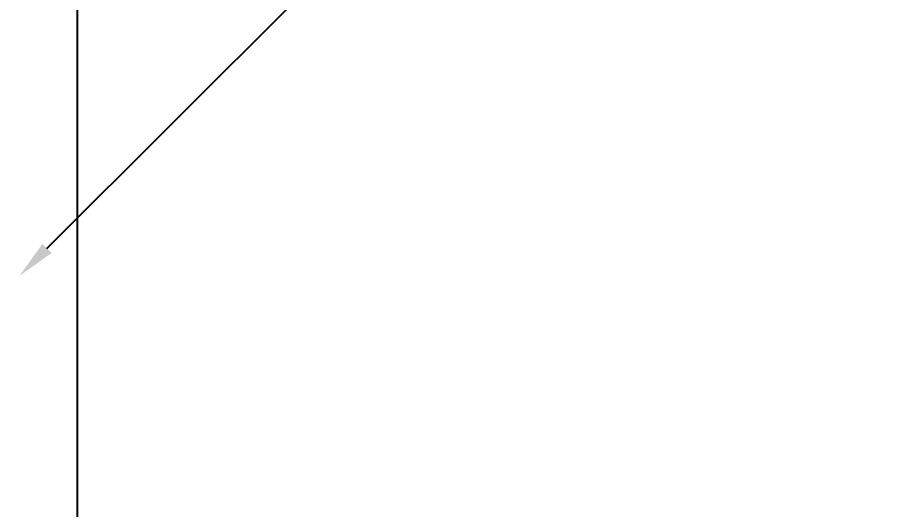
# Model space of a CAD drawing. Header units: millimetres. Extents: x 98197 to 106565, y 53890 to 60222.
# Drawn here: x 104584 to 105143, y 56028 to 56345 of the extents above; entities that cross this region are included whole.
import ezdxf

# ---------------------------------------------------------------- set-up
doc = ezdxf.new("R2010")
doc.units = ezdxf.units.MM
doc.header["$LTSCALE"] = 50
doc.header["$MEASUREMENT"] = 0
doc.linetypes.add('HIDDEN', pattern=[0.375, 0.25, -0.125])
doc.layers.get('0').update_dxf_attribs({"color": 8, "linetype": 'CONTINUOUS'})
doc.layers.add('00', color=7, linetype='HIDDEN')
doc.layers.add('36雨排水', color=3, linetype='CONTINUOUS')
doc.styles.add('CHINA', font='c2', dxfattribs={"bigfont": 'china'})

# ---------------------------------------------------------------- blocks, each defined once
blk = doc.blocks.new('1111111')
at = {"layer": '36雨排水', "linetype": 'Continuous'}
for p, q in [((4902.82, 3830.25), (4712.61, 3640.04)), ((4842.71, 3770.15), (4920.5, 3770.15)), ((4513.91, 3441.34), (4704.12, 3631.56))]:
    blk.add_line(p, q, dxfattribs=at)
at = {"layer": '36雨排水', "linetype": 'Continuous', "const_width": 5}
blk.add_lwpolyline([(4840.21, 3770.15, 1), (4845.21, 3770.15, 1)], format="xyb", close=True, dxfattribs=at)
at = {"layer": '36雨排水', "linetype": 'Continuous'}
blk.add_circle((4708.36, 3635.8), 6, dxfattribs=at)
for points in [[(4899.87, 3833.2), (4905.76, 3827.31), (4920.5, 3847.93)], [(4516.86, 3438.4), (4510.96, 3444.29), (4496.23, 3423.67)]]:
    blk.add_solid(points, dxfattribs=at)
at = {"layer": '36雨排水', "linetype": 'Continuous', "style": 'CHINA', "width": 0.8}
blk.add_text('R.P2"%%CP.V.C', height=20, dxfattribs=at).set_placement((4926.16, 3760.37))
blk = doc.blocks.new('6546786')
at = {"layer": '36雨排水', "color": 1, "linetype": 'Continuous'}
for p, q in [((95130.6, 56626.67), (94940.39, 56436.46)), ((95070.5, 56566.56), (95148.28, 56566.56)), ((94741.69, 56237.76), (94931.91, 56427.97))]:
    blk.add_line(p, q, dxfattribs=at)
at = {"layer": '36雨排水', "color": 1, "linetype": 'Continuous', "const_width": 5}
blk.add_lwpolyline([(95068, 56566.56, 1), (95073, 56566.56, 1)], format="xyb", close=True, dxfattribs=at)
at = {"layer": '36雨排水', "color": 1, "linetype": 'Continuous'}
blk.add_circle((94936.15, 56432.22), 6, dxfattribs=at)
for points in [[(95127.66, 56629.62), (95133.55, 56623.72), (95148.28, 56644.35)], [(94744.64, 56234.82), (94738.75, 56240.71), (94724.02, 56220.08)]]:
    blk.add_solid(points, dxfattribs=at)
at = {"layer": '36雨排水', "color": 1, "linetype": 'Continuous', "style": 'CHINA', "width": 0.8}
blk.add_text('A.P2"%%CP.V.C', height=20, dxfattribs=at).set_placement((95153.94, 56556.79))

msp = doc.modelspace()

# ---------------------------------------------------------------- linework, layer by layer
msp.add_line((104622.857, 56355.566), (104622.857, 55670.566))
at = {"layer": '00'}
msp.add_line((104622.857, 56355.566), (104622.857, 55670.566), dxfattribs=at)

# ---------------------------------------------------------------- block references
at = {"layer": '36雨排水'}
msp.add_blockref('6546786', (9340.125, 24.351), dxfattribs=at)
at = {"layer": '36雨排水', "linetype": 'Continuous'}
msp.add_blockref('1111111', (100089.494, 52754.768), dxfattribs=at)

doc.saveas('drawing.dxf')
